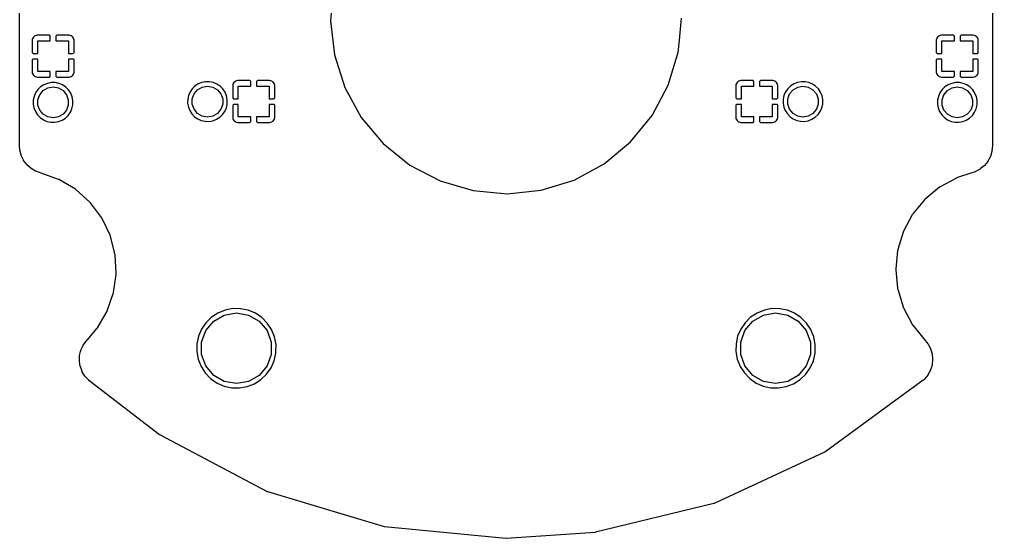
# Model space of a CAD drawing. Extents: x 104.3 to 192.7, y -152.3 to -57.8.
# Drawn here: x 104.3 to 192.7, y -152.3 to -105.1 of the extents above; entities that cross this region are included whole.
import ezdxf

# ---------------------------------------------------------------- set-up
doc = ezdxf.new("R2010")
doc.units = 0
doc.header["$MEASUREMENT"] = 0
doc.layers.add('BLACK', color=7, linetype='CONTINUOUS')

msp = doc.modelspace()

# ---------------------------------------------------------------- linework, layer by layer
at = {"layer": 'Black'}
for p, q in [((192.719, -93.5241), (192.719, -116.572)), ((104.283, -105.228), (104.283, -101.996)), ((132.814, -102.124), (132.553, -105.226)), ((104.283, -106.992), (104.283, -105.228)), ((132.553, -105.226), (132.9, -108.32)), ((164.257, -106.98), (164.451, -104.998)), ((104.283, -108.741), (104.283, -106.992)), ((105.452, -106.907), (105.432, -107.005)), ((105.432, -107.005), (105.432, -108.116)), ((105.49, -106.814), (105.452, -106.907)), ((105.546, -106.731), (105.49, -106.814)), ((105.617, -106.66), (105.546, -106.731)), ((105.7, -106.605), (105.617, -106.66)), ((105.792, -106.566), (105.7, -106.605)), ((105.89, -106.547), (105.792, -106.566)), ((107.002, -106.547), (105.89, -106.547)), ((107.086, -106.631), (107.002, -106.547)), ((107.086, -107.055), (107.086, -106.631)), ((107.679, -106.547), (107.594, -106.631)), ((107.594, -106.631), (107.594, -107.055)), ((108.79, -106.547), (107.679, -106.547)), ((108.889, -106.566), (108.79, -106.547)), ((108.981, -106.605), (108.889, -106.566)), ((109.064, -106.66), (108.981, -106.605)), ((109.135, -106.731), (109.064, -106.66)), ((109.191, -106.814), (109.135, -106.731)), ((109.229, -106.907), (109.191, -106.814)), ((109.248, -107.005), (109.229, -106.907)), ((109.248, -108.116), (109.248, -107.005)), ((164.147, -108.102), (164.257, -106.98)), ((187.63, -106.907), (187.61, -107.005)), ((187.61, -107.005), (187.61, -108.116)), ((187.668, -106.814), (187.63, -106.907)), ((187.724, -106.731), (187.668, -106.814)), ((187.795, -106.66), (187.724, -106.731)), ((187.878, -106.605), (187.795, -106.66)), ((187.97, -106.566), (187.878, -106.605)), ((188.068, -106.547), (187.97, -106.566)), ((189.18, -106.547), (188.068, -106.547)), ((189.264, -106.631), (189.18, -106.547)), ((189.264, -107.055), (189.264, -106.631)), ((189.857, -106.547), (189.772, -106.631)), ((189.772, -106.631), (189.772, -107.055)), ((190.968, -106.547), (189.857, -106.547)), ((191.067, -106.566), (190.968, -106.547)), ((191.159, -106.605), (191.067, -106.566)), ((191.242, -106.66), (191.159, -106.605)), ((191.313, -106.731), (191.242, -106.66)), ((191.369, -106.814), (191.313, -106.731)), ((191.407, -106.907), (191.369, -106.814)), ((191.426, -107.005), (191.407, -106.907)), ((191.426, -108.116), (191.426, -107.005)), ((105.94, -108.201), (105.94, -107.055)), ((105.94, -107.055), (107.086, -107.055)), ((107.594, -107.055), (108.74, -107.055)), ((108.74, -107.055), (108.74, -108.201)), ((188.118, -108.201), (188.118, -107.055)), ((188.118, -107.055), (189.264, -107.055)), ((189.772, -107.055), (190.918, -107.055)), ((190.918, -107.055), (190.918, -108.201)), ((104.283, -112.817), (104.283, -108.741)), ((105.432, -108.116), (105.517, -108.201)), ((105.517, -108.709), (105.432, -108.793)), ((105.517, -108.201), (105.94, -108.201)), ((105.94, -108.709), (105.517, -108.709)), ((105.94, -109.855), (105.94, -108.709)), ((108.74, -108.201), (109.164, -108.201)), ((108.74, -108.709), (108.74, -109.855)), ((109.164, -108.709), (108.74, -108.709)), ((109.164, -108.201), (109.248, -108.116)), ((109.248, -108.793), (109.164, -108.709)), ((132.9, -108.32), (133.841, -111.287)), ((163.249, -111.075), (163.965, -108.704)), ((163.965, -108.704), (164.147, -108.102)), ((163.965, -108.704), (163.965, -108.704)), ((187.61, -108.116), (187.695, -108.201)), ((187.695, -108.709), (187.61, -108.793)), ((187.695, -108.201), (188.118, -108.201)), ((188.118, -108.709), (187.695, -108.709)), ((188.118, -109.855), (188.118, -108.709)), ((190.918, -108.201), (191.342, -108.201)), ((190.918, -108.709), (190.918, -109.855)), ((191.342, -108.709), (190.918, -108.709)), ((191.342, -108.201), (191.426, -108.116)), ((191.426, -108.793), (191.342, -108.709)), ((105.432, -108.793), (105.432, -109.905)), ((109.248, -109.905), (109.248, -108.793)), ((187.61, -108.793), (187.61, -109.905)), ((191.426, -109.905), (191.426, -108.793)), ((105.432, -109.905), (105.452, -110.003)), ((105.452, -110.003), (105.49, -110.095)), ((105.49, -110.095), (105.546, -110.179)), ((105.546, -110.179), (105.617, -110.249)), ((105.617, -110.249), (105.7, -110.305)), ((105.7, -110.305), (105.792, -110.343)), ((105.792, -110.343), (105.89, -110.363)), ((105.89, -110.363), (107.002, -110.363)), ((107.086, -109.855), (105.94, -109.855)), ((107.002, -110.363), (107.086, -110.278)), ((107.086, -110.278), (107.086, -109.855)), ((108.74, -109.855), (107.594, -109.855)), ((107.594, -109.855), (107.594, -110.278)), ((107.594, -110.278), (107.679, -110.363)), ((107.679, -110.363), (108.79, -110.363)), ((108.79, -110.363), (108.889, -110.343)), ((108.889, -110.343), (108.981, -110.305)), ((108.981, -110.305), (109.064, -110.249)), ((109.064, -110.249), (109.135, -110.179)), ((109.135, -110.179), (109.191, -110.095)), ((109.191, -110.095), (109.229, -110.003)), ((109.229, -110.003), (109.248, -109.905)), ((187.61, -109.905), (187.63, -110.003)), ((187.63, -110.003), (187.668, -110.095)), ((187.668, -110.095), (187.724, -110.179)), ((187.724, -110.179), (187.795, -110.249)), ((187.795, -110.249), (187.878, -110.305)), ((187.878, -110.305), (187.97, -110.343)), ((187.97, -110.343), (188.068, -110.363)), ((188.068, -110.363), (189.18, -110.363)), ((189.264, -109.855), (188.118, -109.855)), ((189.18, -110.363), (189.264, -110.278)), ((189.264, -110.278), (189.264, -109.855)), ((190.918, -109.855), (189.772, -109.855)), ((189.772, -109.855), (189.772, -110.278)), ((189.772, -110.278), (189.857, -110.363)), ((189.857, -110.363), (190.968, -110.363)), ((190.968, -110.363), (191.067, -110.343)), ((191.067, -110.343), (191.159, -110.305)), ((191.159, -110.305), (191.242, -110.249)), ((191.242, -110.249), (191.313, -110.179)), ((191.313, -110.179), (191.369, -110.095)), ((191.369, -110.095), (191.407, -110.003)), ((191.407, -110.003), (191.426, -109.905)), ((106.207, -111.245), (105.955, -111.492)), ((106.502, -111.052), (106.207, -111.245)), ((106.437, -111.578), (106.86, -111.334)), ((106.83, -110.92), (106.502, -111.052)), ((107.176, -110.854), (106.83, -110.92)), ((106.86, -111.334), (107.34, -111.249)), ((107.529, -110.856), (107.176, -110.854)), ((107.34, -111.249), (107.821, -111.334)), ((107.875, -110.927), (107.529, -110.856)), ((107.821, -111.334), (108.244, -111.578)), ((108.201, -111.064), (107.875, -110.927)), ((108.493, -111.261), (108.201, -111.064)), ((108.742, -111.512), (108.493, -111.261)), ((119.984, -111.412), (119.784, -111.703)), ((120.236, -111.165), (119.984, -111.412)), ((120.531, -110.972), (120.236, -111.165)), ((120.466, -111.498), (120.889, -111.254)), ((120.859, -110.839), (120.531, -110.972)), ((121.205, -110.773), (120.859, -110.839)), ((120.889, -111.254), (121.369, -111.169)), ((121.558, -110.776), (121.205, -110.773)), ((121.369, -111.169), (121.85, -111.254)), ((121.904, -110.847), (121.558, -110.776)), ((121.85, -111.254), (122.273, -111.498)), ((122.23, -110.984), (121.904, -110.847)), ((122.522, -111.181), (122.23, -110.984)), ((122.543, -111.202), (122.522, -111.181)), ((122.771, -111.431), (122.543, -111.202)), ((123.681, -111.026), (123.661, -111.125)), ((123.661, -111.125), (123.661, -112.236)), ((123.719, -110.934), (123.681, -111.026)), ((123.775, -110.851), (123.719, -110.934)), ((123.846, -110.78), (123.775, -110.851)), ((123.929, -110.724), (123.846, -110.78)), ((124.021, -110.686), (123.929, -110.724)), ((124.119, -110.667), (124.021, -110.686)), ((125.231, -110.667), (124.119, -110.667)), ((124.169, -112.321), (124.169, -111.175)), ((124.169, -111.175), (125.315, -111.175)), ((125.315, -110.751), (125.231, -110.667)), ((125.315, -111.175), (125.315, -110.751)), ((125.908, -110.667), (125.823, -110.751)), ((125.823, -110.751), (125.823, -111.175)), ((125.823, -111.175), (126.969, -111.175)), ((127.019, -110.667), (125.908, -110.667)), ((126.969, -111.175), (126.969, -112.321)), ((127.118, -110.686), (127.019, -110.667)), ((127.21, -110.724), (127.118, -110.686)), ((127.293, -110.78), (127.21, -110.724)), ((127.364, -110.851), (127.293, -110.78)), ((127.42, -110.934), (127.364, -110.851)), ((127.458, -111.026), (127.42, -110.934)), ((127.477, -111.125), (127.458, -111.026)), ((127.477, -112.236), (127.477, -111.125)), ((133.841, -111.287), (135.341, -114.014)), ((162.333, -112.801), (163.247, -111.081)), ((163.247, -111.081), (163.249, -111.075)), ((163.249, -111.075), (163.249, -111.075)), ((163.249, -111.075), (163.249, -111.075)), ((169.401, -111.026), (169.381, -111.125)), ((169.381, -111.125), (169.381, -112.236)), ((169.439, -110.934), (169.401, -111.026)), ((169.495, -110.851), (169.439, -110.934)), ((169.566, -110.78), (169.495, -110.851)), ((169.649, -110.724), (169.566, -110.78)), ((169.741, -110.686), (169.649, -110.724)), ((169.839, -110.667), (169.741, -110.686)), ((170.951, -110.667), (169.839, -110.667)), ((169.889, -112.321), (169.889, -111.175)), ((169.889, -111.175), (171.035, -111.175)), ((171.035, -110.751), (170.951, -110.667)), ((171.035, -111.175), (171.035, -110.751)), ((171.628, -110.667), (171.543, -110.751)), ((171.543, -110.751), (171.543, -111.175)), ((171.543, -111.175), (172.689, -111.175)), ((172.739, -110.667), (171.628, -110.667)), ((172.689, -111.175), (172.689, -112.321)), ((172.838, -110.686), (172.739, -110.667)), ((172.93, -110.724), (172.838, -110.686)), ((173.013, -110.78), (172.93, -110.724)), ((173.084, -110.851), (173.013, -110.78)), ((173.14, -110.934), (173.084, -110.851)), ((173.178, -111.026), (173.14, -110.934)), ((173.197, -111.125), (173.178, -111.026)), ((173.197, -112.236), (173.197, -111.125)), ((174.104, -111.412), (173.904, -111.703)), ((174.356, -111.165), (174.104, -111.412)), ((174.651, -110.972), (174.356, -111.165)), ((174.586, -111.498), (175.009, -111.254)), ((174.979, -110.839), (174.651, -110.972)), ((175.325, -110.773), (174.979, -110.839)), ((175.009, -111.254), (175.489, -111.169)), ((175.678, -110.776), (175.325, -110.773)), ((175.489, -111.169), (175.97, -111.254)), ((176.024, -110.847), (175.678, -110.776)), ((175.97, -111.254), (176.393, -111.498)), ((176.35, -110.984), (176.024, -110.847)), ((176.642, -111.181), (176.35, -110.984)), ((176.891, -111.431), (176.642, -111.181)), ((188.385, -111.245), (188.133, -111.492)), ((188.68, -111.052), (188.385, -111.245)), ((188.615, -111.578), (189.038, -111.334)), ((189.008, -110.92), (188.68, -111.052)), ((189.354, -110.854), (189.008, -110.92)), ((189.038, -111.334), (189.518, -111.249)), ((189.707, -110.856), (189.354, -110.854)), ((189.518, -111.249), (189.999, -111.334)), ((190.053, -110.927), (189.707, -110.856)), ((189.999, -111.334), (190.422, -111.578)), ((190.379, -111.064), (190.053, -110.927)), ((190.671, -111.261), (190.379, -111.064)), ((190.92, -111.512), (190.671, -111.261)), ((105.616, -112.108), (105.543, -112.453)), ((105.755, -111.783), (105.616, -112.108)), ((105.955, -111.492), (105.755, -111.783)), ((105.956, -112.411), (106.123, -111.952)), ((106.123, -111.952), (106.437, -111.578)), ((108.244, -111.578), (108.557, -111.952)), ((108.557, -111.952), (108.724, -112.411)), ((108.937, -111.806), (108.742, -111.512)), ((109.072, -112.132), (108.937, -111.806)), ((109.14, -112.477), (109.072, -112.132)), ((119.645, -112.028), (119.572, -112.373)), ((119.784, -111.703), (119.645, -112.028)), ((119.985, -112.331), (120.152, -111.872)), ((120.152, -111.872), (120.466, -111.498)), ((122.273, -111.498), (122.586, -111.872)), ((122.586, -111.872), (122.753, -112.331)), ((122.966, -111.725), (122.771, -111.431)), ((123.101, -112.052), (122.966, -111.725)), ((123.169, -112.397), (123.101, -112.052)), ((123.661, -112.236), (123.746, -112.321)), ((127.393, -112.321), (127.477, -112.236)), ((169.381, -112.236), (169.466, -112.321)), ((173.113, -112.321), (173.197, -112.236)), ((173.765, -112.028), (173.692, -112.373)), ((173.904, -111.703), (173.765, -112.028)), ((174.105, -112.331), (174.272, -111.872)), ((174.272, -111.872), (174.586, -111.498)), ((176.393, -111.498), (176.706, -111.872)), ((176.706, -111.872), (176.873, -112.331)), ((177.086, -111.725), (176.891, -111.431)), ((177.221, -112.052), (177.086, -111.725)), ((177.289, -112.397), (177.221, -112.052)), ((187.794, -112.108), (187.721, -112.453)), ((187.933, -111.783), (187.794, -112.108)), ((188.133, -111.492), (187.933, -111.783)), ((188.134, -112.411), (188.301, -111.952)), ((188.301, -111.952), (188.615, -111.578)), ((190.422, -111.578), (190.735, -111.952)), ((190.735, -111.952), (190.902, -112.411)), ((191.115, -111.806), (190.92, -111.512)), ((191.25, -112.132), (191.115, -111.806)), ((191.318, -112.477), (191.25, -112.132)), ((104.283, -116.578), (104.283, -112.817)), ((105.543, -112.453), (105.538, -112.806)), ((105.538, -112.806), (105.602, -113.153)), ((105.602, -113.153), (105.732, -113.482)), ((105.956, -112.899), (105.956, -112.411)), ((106.123, -113.357), (105.956, -112.899)), ((108.724, -112.899), (108.557, -113.357)), ((108.724, -112.411), (108.724, -112.899)), ((109.057, -113.226), (109.135, -112.882)), ((109.135, -112.882), (109.137, -112.735)), ((109.137, -112.735), (109.14, -112.477)), ((119.572, -112.373), (119.567, -112.726)), ((119.567, -112.726), (119.631, -113.073)), ((119.631, -113.073), (119.761, -113.401)), ((119.985, -112.819), (119.985, -112.331)), ((120.152, -113.277), (119.985, -112.819)), ((122.753, -112.819), (122.586, -113.277)), ((122.753, -112.331), (122.753, -112.819)), ((122.942, -113.468), (123.086, -113.145)), ((123.086, -113.145), (123.157, -112.832)), ((123.157, -112.832), (123.164, -112.802)), ((123.157, -112.832), (123.157, -112.832)), ((123.164, -112.802), (123.169, -112.397)), ((123.746, -112.829), (123.661, -112.913)), ((123.661, -112.913), (123.661, -114.025)), ((123.746, -112.321), (124.169, -112.321)), ((124.169, -112.829), (123.746, -112.829)), ((124.169, -113.975), (124.169, -112.829)), ((126.969, -112.321), (127.393, -112.321)), ((126.969, -112.829), (126.969, -113.975)), ((127.393, -112.829), (126.969, -112.829)), ((127.477, -112.913), (127.393, -112.829)), ((127.477, -114.025), (127.477, -112.913)), ((161.786, -113.83), (162.333, -112.801)), ((162.333, -112.801), (162.333, -112.801)), ((169.466, -112.829), (169.381, -112.913)), ((169.381, -112.913), (169.381, -114.025)), ((169.466, -112.321), (169.889, -112.321)), ((169.889, -112.829), (169.466, -112.829)), ((169.889, -113.975), (169.889, -112.829)), ((172.689, -112.321), (173.113, -112.321)), ((172.689, -112.829), (172.689, -113.975)), ((173.113, -112.829), (172.689, -112.829)), ((173.197, -112.913), (173.113, -112.829)), ((173.197, -114.025), (173.197, -112.913)), ((173.692, -112.373), (173.687, -112.726)), ((173.687, -112.726), (173.751, -113.073)), ((173.751, -113.073), (173.881, -113.401)), ((174.105, -112.819), (174.105, -112.331)), ((174.272, -113.277), (174.105, -112.819)), ((176.873, -112.819), (176.706, -113.277)), ((176.873, -112.331), (176.873, -112.819)), ((177.062, -113.468), (177.206, -113.145)), ((177.206, -113.145), (177.284, -112.802)), ((177.284, -112.802), (177.289, -112.397)), ((187.721, -112.453), (187.716, -112.806)), ((187.716, -112.806), (187.78, -113.153)), ((187.78, -113.153), (187.91, -113.482)), ((188.134, -112.899), (188.134, -112.411)), ((188.301, -113.357), (188.134, -112.899)), ((190.902, -112.899), (190.735, -113.357)), ((190.902, -112.411), (190.902, -112.899)), ((191.235, -113.226), (191.313, -112.882)), ((191.313, -112.882), (191.318, -112.477)), ((105.732, -113.482), (105.923, -113.778)), ((105.923, -113.778), (106.168, -114.032)), ((106.437, -113.731), (106.123, -113.357)), ((106.168, -114.032), (106.458, -114.234)), ((106.86, -113.975), (106.437, -113.731)), ((107.34, -114.06), (106.86, -113.975)), ((107.821, -113.975), (107.34, -114.06)), ((108.244, -113.731), (107.821, -113.975)), ((108.156, -114.269), (108.454, -114.08)), ((108.557, -113.357), (108.244, -113.731)), ((108.454, -114.08), (108.71, -113.837)), ((108.71, -113.837), (108.913, -113.548)), ((108.913, -113.548), (109.057, -113.226)), ((119.761, -113.401), (119.952, -113.698)), ((119.952, -113.698), (120.197, -113.952)), ((120.466, -113.651), (120.152, -113.277)), ((120.197, -113.952), (120.487, -114.153)), ((120.889, -113.895), (120.466, -113.651)), ((121.369, -113.98), (120.889, -113.895)), ((121.85, -113.895), (121.369, -113.98)), ((122.273, -113.651), (121.85, -113.895)), ((122.185, -114.189), (122.483, -114)), ((122.586, -113.277), (122.273, -113.651)), ((122.483, -114), (122.739, -113.756)), ((122.739, -113.756), (122.942, -113.468)), ((123.661, -114.025), (123.681, -114.123)), ((125.315, -113.975), (124.169, -113.975)), ((125.315, -114.398), (125.315, -113.975)), ((126.969, -113.975), (125.823, -113.975)), ((125.823, -113.975), (125.823, -114.398)), ((127.458, -114.123), (127.477, -114.025)), ((135.341, -114.014), (137.342, -116.399)), ((159.818, -116.242), (161.786, -113.83)), ((169.381, -114.025), (169.401, -114.123)), ((171.035, -113.975), (169.889, -113.975)), ((171.035, -114.398), (171.035, -113.975)), ((172.689, -113.975), (171.543, -113.975)), ((171.543, -113.975), (171.543, -114.398)), ((173.178, -114.123), (173.197, -114.025)), ((173.881, -113.401), (174.072, -113.698)), ((174.072, -113.698), (174.317, -113.952)), ((174.586, -113.651), (174.272, -113.277)), ((174.317, -113.952), (174.607, -114.153)), ((175.009, -113.895), (174.586, -113.651)), ((175.489, -113.98), (175.009, -113.895)), ((175.97, -113.895), (175.489, -113.98)), ((176.393, -113.651), (175.97, -113.895)), ((176.305, -114.189), (176.603, -114)), ((176.706, -113.277), (176.393, -113.651)), ((176.603, -114), (176.859, -113.756)), ((176.859, -113.756), (177.062, -113.468)), ((187.91, -113.482), (188.101, -113.778)), ((188.101, -113.778), (188.346, -114.032)), ((188.615, -113.731), (188.301, -113.357)), ((188.346, -114.032), (188.636, -114.234)), ((189.038, -113.975), (188.615, -113.731)), ((189.518, -114.06), (189.038, -113.975)), ((189.999, -113.975), (189.518, -114.06)), ((190.422, -113.731), (189.999, -113.975)), ((190.334, -114.269), (190.632, -114.08)), ((190.735, -113.357), (190.422, -113.731)), ((190.632, -114.08), (190.888, -113.837)), ((190.888, -113.837), (191.091, -113.548)), ((191.091, -113.548), (191.235, -113.226)), ((106.458, -114.234), (106.781, -114.375)), ((106.781, -114.375), (107.126, -114.451)), ((107.126, -114.451), (107.479, -114.458)), ((107.479, -114.458), (107.827, -114.397)), ((107.827, -114.397), (108.156, -114.269)), ((120.487, -114.153), (120.81, -114.295)), ((120.81, -114.295), (121.155, -114.371)), ((121.155, -114.371), (121.508, -114.378)), ((121.508, -114.378), (121.856, -114.317)), ((121.856, -114.317), (122.185, -114.189)), ((123.681, -114.123), (123.719, -114.215)), ((123.719, -114.215), (123.775, -114.298)), ((123.775, -114.298), (123.846, -114.369)), ((123.846, -114.369), (123.929, -114.425)), ((123.929, -114.425), (124.021, -114.463)), ((124.021, -114.463), (124.119, -114.483)), ((124.119, -114.483), (125.231, -114.483)), ((125.231, -114.483), (125.315, -114.398)), ((125.823, -114.398), (125.908, -114.483)), ((125.908, -114.483), (127.019, -114.483)), ((127.019, -114.483), (127.118, -114.463)), ((127.118, -114.463), (127.21, -114.425)), ((127.21, -114.425), (127.293, -114.369)), ((127.293, -114.369), (127.364, -114.298)), ((127.364, -114.298), (127.42, -114.215)), ((127.42, -114.215), (127.458, -114.123)), ((169.401, -114.123), (169.439, -114.215)), ((169.439, -114.215), (169.495, -114.298)), ((169.495, -114.298), (169.566, -114.369)), ((169.566, -114.369), (169.649, -114.425)), ((169.649, -114.425), (169.741, -114.463)), ((169.741, -114.463), (169.839, -114.483)), ((169.839, -114.483), (170.951, -114.483)), ((170.951, -114.483), (171.035, -114.398)), ((171.543, -114.398), (171.628, -114.483)), ((171.628, -114.483), (172.739, -114.483)), ((172.739, -114.483), (172.838, -114.463)), ((172.838, -114.463), (172.93, -114.425)), ((172.93, -114.425), (173.013, -114.369)), ((173.013, -114.369), (173.084, -114.298)), ((173.084, -114.298), (173.14, -114.215)), ((173.14, -114.215), (173.178, -114.123)), ((174.607, -114.153), (174.93, -114.295)), ((174.93, -114.295), (175.275, -114.371)), ((175.275, -114.371), (175.628, -114.378)), ((175.628, -114.378), (175.976, -114.317)), ((175.976, -114.317), (176.305, -114.189)), ((188.636, -114.234), (188.959, -114.375)), ((188.959, -114.375), (189.304, -114.451)), ((189.304, -114.451), (189.657, -114.458)), ((189.657, -114.458), (190.005, -114.397)), ((190.005, -114.397), (190.334, -114.269)), ((104.284, -116.583), (104.283, -116.578)), ((104.283, -116.588), (104.284, -116.583)), ((104.313, -116.975), (104.283, -116.588)), ((137.342, -116.399), (139.768, -118.349)), ((157.42, -118.226), (159.818, -116.242)), ((192.719, -116.585), (192.67, -117.083)), ((192.719, -116.572), (192.718, -116.579)), ((192.718, -116.579), (192.719, -116.585)), ((104.316, -116.986), (104.313, -116.975)), ((104.317, -116.997), (104.316, -116.986)), ((104.436, -117.461), (104.317, -116.997)), ((104.441, -117.472), (104.436, -117.461)), ((104.444, -117.484), (104.441, -117.472)), ((104.648, -117.91), (104.444, -117.484)), ((192.519, -117.582), (192.297, -118)), ((192.523, -117.571), (192.519, -117.582)), ((192.529, -117.56), (192.523, -117.571)), ((192.665, -117.107), (192.529, -117.56)), ((192.667, -117.095), (192.665, -117.107)), ((192.67, -117.083), (192.667, -117.095)), ((104.656, -117.92), (104.648, -117.91)), ((104.661, -117.931), (104.656, -117.92)), ((104.944, -118.309), (104.661, -117.931)), ((104.953, -118.318), (104.944, -118.309)), ((104.961, -118.327), (104.953, -118.318)), ((105.312, -118.643), (104.961, -118.327)), ((139.768, -118.349), (142.526, -119.792)), ((154.682, -119.707), (157.42, -118.226)), ((191.968, -118.404), (191.604, -118.705)), ((191.976, -118.394), (191.968, -118.404)), ((191.985, -118.386), (191.976, -118.394)), ((192.284, -118.02), (191.985, -118.386)), ((192.29, -118.009), (192.284, -118.02)), ((192.297, -118), (192.29, -118.009)), ((105.323, -118.65), (105.312, -118.643)), ((105.332, -118.658), (105.323, -118.65)), ((105.738, -118.9), (105.332, -118.658)), ((105.749, -118.904), (105.738, -118.9)), ((105.76, -118.91), (105.749, -118.904)), ((106.259, -119.088), (105.76, -118.91)), ((107.839, -119.65), (106.259, -119.088)), ((190.752, -119.085), (189.52, -119.493)), ((191.142, -118.955), (190.752, -119.085)), ((190.752, -119.085), (190.752, -119.085)), ((190.752, -119.085), (190.752, -119.085)), ((191.152, -118.95), (191.142, -118.955)), ((191.162, -118.946), (191.152, -118.95)), ((191.583, -118.719), (191.162, -118.946)), ((191.593, -118.711), (191.583, -118.719)), ((191.604, -118.705), (191.593, -118.711)), ((107.84, -119.651), (107.839, -119.65)), ((107.881, -119.671), (107.84, -119.651)), ((107.882, -119.671), (107.881, -119.671)), ((107.883, -119.671), (107.882, -119.671)), ((107.925, -119.691), (107.883, -119.671)), ((109.361, -120.547), (107.925, -119.691)), ((142.526, -119.792), (145.512, -120.67)), ((151.708, -120.627), (154.682, -119.707)), ((189.442, -119.526), (187.97, -120.319)), ((189.443, -119.526), (189.442, -119.526)), ((189.479, -119.511), (189.443, -119.526)), ((189.481, -119.51), (189.479, -119.511)), ((189.483, -119.509), (189.481, -119.51)), ((189.52, -119.493), (189.483, -119.509)), ((109.362, -120.547), (109.361, -120.547)), ((109.398, -120.575), (109.362, -120.547)), ((109.399, -120.575), (109.398, -120.575)), ((109.4, -120.576), (109.399, -120.575)), ((109.437, -120.603), (109.4, -120.576)), ((110.679, -121.721), (109.437, -120.603)), ((145.512, -120.67), (148.612, -120.953)), ((148.612, -120.953), (151.708, -120.627)), ((187.891, -120.371), (186.601, -121.434)), ((187.892, -120.37), (187.891, -120.371)), ((187.93, -120.345), (187.892, -120.37)), ((187.931, -120.345), (187.93, -120.345)), ((187.97, -120.319), (187.931, -120.344)), ((187.931, -120.344), (187.931, -120.345)), ((110.68, -121.722), (110.679, -121.721)), ((110.71, -121.756), (110.68, -121.722)), ((110.711, -121.757), (110.71, -121.756)), ((110.712, -121.757), (110.711, -121.757)), ((110.743, -121.791), (110.712, -121.757)), ((111.744, -123.13), (110.743, -121.791)), ((186.534, -121.501), (185.475, -122.794)), ((186.567, -121.468), (186.534, -121.5)), ((186.534, -121.5), (186.534, -121.501)), ((186.568, -121.467), (186.567, -121.467)), ((186.567, -121.467), (186.567, -121.468)), ((186.601, -121.434), (186.568, -121.467)), ((185.422, -122.872), (184.634, -124.347)), ((185.448, -122.834), (185.422, -122.871)), ((185.422, -122.871), (185.422, -122.872)), ((185.449, -122.832), (185.448, -122.833)), ((185.448, -122.833), (185.448, -122.834)), ((185.475, -122.794), (185.449, -122.832)), ((111.745, -123.131), (111.744, -123.13)), ((111.768, -123.17), (111.745, -123.131)), ((111.769, -123.171), (111.768, -123.17)), ((111.793, -123.211), (111.769, -123.171)), ((111.769, -123.171), (111.769, -123.171)), ((112.516, -124.718), (111.793, -123.211)), ((184.597, -124.434), (184.111, -126.033)), ((184.598, -124.433), (184.597, -124.434)), ((184.616, -124.391), (184.598, -124.433)), ((184.634, -124.347), (184.616, -124.389)), ((184.616, -124.389), (184.616, -124.39)), ((184.616, -124.39), (184.616, -124.391)), ((112.516, -124.719), (112.516, -124.718)), ((112.531, -124.762), (112.516, -124.719)), ((112.531, -124.763), (112.531, -124.762)), ((112.532, -124.764), (112.531, -124.763)), ((112.547, -124.807), (112.532, -124.764)), ((112.964, -126.426), (112.547, -124.807)), ((112.964, -126.427), (112.964, -126.426)), ((112.97, -126.473), (112.964, -126.427)), ((184.092, -126.126), (183.926, -127.789)), ((184.102, -126.08), (184.092, -126.125)), ((184.092, -126.125), (184.092, -126.126)), ((184.111, -126.033), (184.102, -126.079)), ((184.102, -126.079), (184.102, -126.079)), ((184.102, -126.079), (184.102, -126.08)), ((112.97, -126.474), (112.97, -126.473)), ((112.97, -126.473), (112.97, -126.473)), ((112.977, -126.52), (112.97, -126.474)), ((113.071, -128.189), (112.977, -126.52)), ((113.069, -128.236), (113.071, -128.19)), ((113.071, -128.19), (113.071, -128.189)), ((183.926, -127.835), (183.925, -127.836)), ((183.925, -127.836), (183.926, -127.837)), ((183.926, -127.837), (183.925, -127.883)), ((183.925, -127.883), (183.925, -127.884)), ((183.925, -127.884), (184.085, -129.548)), ((183.926, -127.789), (183.926, -127.835)), ((112.834, -129.939), (113.067, -128.283)), ((113.067, -128.283), (113.069, -128.237)), ((113.069, -128.237), (113.069, -128.236)), ((113.069, -128.236), (113.069, -128.236)), ((112.812, -130.031), (112.823, -129.986)), ((112.823, -129.984), (112.834, -129.94)), ((112.823, -129.985), (112.823, -129.984)), ((112.823, -129.986), (112.823, -129.985)), ((112.834, -129.94), (112.834, -129.939)), ((184.085, -129.548), (184.094, -129.593)), ((184.094, -129.593), (184.094, -129.594)), ((184.094, -129.594), (184.094, -129.595)), ((184.094, -129.595), (184.102, -129.64)), ((184.102, -129.64), (184.103, -129.641)), ((184.103, -129.641), (184.583, -131.242)), ((112.262, -131.609), (112.812, -130.031)), ((111.377, -133.137), (112.222, -131.695)), ((112.222, -131.695), (112.242, -131.653)), ((112.242, -131.652), (112.262, -131.61)), ((112.242, -131.653), (112.242, -131.652)), ((112.242, -131.652), (112.242, -131.652)), ((112.262, -131.61), (112.262, -131.609)), ((122.98, -131.533), (122.325, -131.798)), ((123.673, -131.401), (122.98, -131.533)), ((124.379, -131.406), (123.673, -131.401)), ((125.071, -131.548), (124.379, -131.406)), ((125.722, -131.822), (125.071, -131.548)), ((171.98, -131.533), (171.325, -131.798)), ((172.673, -131.401), (171.98, -131.533)), ((173.379, -131.406), (172.673, -131.401)), ((174.071, -131.548), (173.379, -131.406)), ((174.722, -131.822), (174.071, -131.548)), ((184.583, -131.242), (184.6, -131.285)), ((184.6, -131.285), (184.6, -131.286)), ((184.6, -131.286), (184.601, -131.286)), ((184.601, -131.286), (184.618, -131.329)), ((184.618, -131.329), (184.618, -131.33)), ((184.618, -131.33), (185.4, -132.807)), ((121.219, -133.397), (121.936, -132.543)), ((121.734, -132.184), (121.23, -132.678)), ((122.325, -131.798), (121.734, -132.184)), ((121.936, -132.543), (122.902, -131.985)), ((122.902, -131.985), (124.001, -131.791)), ((124.001, -131.791), (125.1, -131.985)), ((125.1, -131.985), (126.066, -132.543)), ((126.307, -132.216), (125.722, -131.822)), ((126.066, -132.543), (126.783, -133.397)), ((126.804, -132.717), (126.307, -132.216)), ((170.219, -133.397), (170.936, -132.543)), ((170.734, -132.184), (170.23, -132.678)), ((171.325, -131.798), (170.734, -132.184)), ((170.936, -132.543), (171.902, -131.985)), ((171.902, -131.985), (173.001, -131.791)), ((173.001, -131.791), (174.1, -131.985)), ((174.1, -131.985), (175.066, -132.543)), ((175.307, -132.216), (174.722, -131.822)), ((175.066, -132.543), (175.783, -133.397)), ((175.804, -132.717), (175.307, -132.216)), ((110.487, -134.196), (111.327, -133.206)), ((111.327, -133.206), (111.35, -133.173)), ((111.35, -133.173), (111.352, -133.172)), ((111.352, -133.172), (111.353, -133.17)), ((111.353, -133.17), (111.376, -133.138)), ((111.376, -133.138), (111.377, -133.137)), ((120.831, -133.261), (120.553, -133.91)), ((121.23, -132.678), (120.831, -133.261)), ((120.838, -134.446), (121.219, -133.397)), ((126.783, -133.397), (127.165, -134.446)), ((127.195, -133.305), (126.804, -132.717)), ((127.464, -133.958), (127.195, -133.305)), ((169.831, -133.261), (169.553, -133.91)), ((170.23, -132.678), (169.831, -133.261)), ((169.838, -134.446), (170.219, -133.397)), ((175.783, -133.397), (176.165, -134.446)), ((176.195, -133.305), (175.804, -132.717)), ((176.464, -133.958), (176.195, -133.305)), ((185.4, -132.807), (185.425, -132.846)), ((185.425, -132.846), (185.426, -132.846)), ((185.426, -132.846), (185.426, -132.847)), ((185.426, -132.847), (185.451, -132.886)), ((185.451, -132.886), (185.452, -132.886)), ((185.452, -132.886), (186.51, -134.189)), ((110.079, -134.728), (110.366, -134.328)), ((110.366, -134.328), (110.371, -134.322)), ((110.371, -134.322), (110.376, -134.315)), ((110.376, -134.315), (110.468, -134.216)), ((110.468, -134.216), (110.47, -134.214)), ((110.47, -134.214), (110.478, -134.207)), ((110.478, -134.207), (110.484, -134.198)), ((110.484, -134.198), (110.486, -134.197)), ((110.486, -134.197), (110.487, -134.196)), ((120.553, -133.91), (120.406, -134.6)), ((127.601, -134.65), (127.464, -133.958)), ((169.553, -133.91), (169.406, -134.6)), ((176.601, -134.65), (176.464, -133.958)), ((186.51, -134.189), (186.51, -134.189)), ((186.51, -134.189), (186.51, -134.189)), ((186.51, -134.189), (186.51, -134.189)), ((186.51, -134.189), (186.51, -134.189)), ((186.51, -134.189), (186.843, -134.599)), ((109.754, -135.662), (109.842, -135.288)), ((109.842, -135.288), (109.862, -135.202)), ((109.862, -135.202), (109.867, -135.191)), ((109.867, -135.191), (109.87, -135.179)), ((109.87, -135.179), (110.066, -134.749)), ((110.066, -134.749), (110.073, -134.739)), ((110.073, -134.739), (110.079, -134.728)), ((120.406, -134.6), (120.396, -135.306)), ((120.396, -135.306), (120.524, -136.001)), ((120.838, -135.561), (120.838, -134.446)), ((127.165, -134.446), (127.165, -135.561)), ((127.592, -135.315), (127.601, -134.65)), ((169.406, -134.6), (169.396, -135.306)), ((169.396, -135.306), (169.524, -136.001)), ((169.838, -135.561), (169.838, -134.446)), ((176.165, -134.446), (176.165, -135.561)), ((176.59, -135.458), (176.601, -134.65)), ((186.843, -134.599), (186.849, -134.61)), ((186.849, -134.61), (186.857, -134.62)), ((186.857, -134.62), (187.078, -135.037)), ((187.078, -135.037), (187.082, -135.049)), ((187.082, -135.049), (187.087, -135.06)), ((187.087, -135.06), (187.223, -135.513)), ((109.733, -136.159), (109.751, -135.687)), ((109.735, -136.171), (109.733, -136.159)), ((109.735, -136.183), (109.735, -136.171)), ((109.81, -136.65), (109.735, -136.183)), ((109.751, -135.687), (109.753, -135.675)), ((109.753, -135.675), (109.754, -135.662)), ((120.524, -136.001), (120.784, -136.657)), ((121.219, -136.61), (120.838, -135.561)), ((127.165, -135.561), (126.783, -136.61)), ((127.146, -136.79), (127.434, -136.145)), ((127.434, -136.145), (127.59, -135.458)), ((127.59, -135.458), (127.592, -135.315)), ((169.524, -136.001), (169.784, -136.657)), ((170.219, -136.61), (169.838, -135.561)), ((176.165, -135.561), (175.783, -136.61)), ((176.146, -136.79), (176.434, -136.145)), ((176.434, -136.145), (176.59, -135.458)), ((187.223, -135.513), (187.224, -135.525)), ((187.224, -135.525), (187.228, -135.537)), ((187.273, -136.032), (187.226, -136.502)), ((187.228, -135.537), (187.273, -136.007)), ((187.273, -136.007), (187.272, -136.02)), ((187.272, -136.02), (187.273, -136.032)), ((109.814, -136.662), (109.81, -136.65)), ((109.816, -136.674), (109.814, -136.662)), ((109.98, -137.117), (109.816, -136.674)), ((120.784, -136.657), (121.166, -137.251)), ((121.936, -137.464), (121.219, -136.61)), ((126.783, -136.61), (126.066, -137.464)), ((126.739, -137.367), (127.146, -136.79)), ((169.784, -136.657), (170.166, -137.251)), ((170.936, -137.464), (170.219, -136.61)), ((175.783, -136.61), (175.066, -137.464)), ((175.739, -137.367), (176.146, -136.79)), ((187.074, -137.001), (186.852, -137.418)), ((187.078, -136.989), (187.074, -137.001)), ((187.084, -136.978), (187.078, -136.989)), ((187.221, -136.526), (187.084, -136.978)), ((187.222, -136.514), (187.221, -136.526)), ((187.226, -136.502), (187.222, -136.514)), ((109.986, -137.127), (109.98, -137.117)), ((109.991, -137.139), (109.986, -137.127)), ((110.238, -137.542), (109.991, -137.139)), ((110.246, -137.551), (110.238, -137.542)), ((110.253, -137.561), (110.246, -137.551)), ((110.578, -137.914), (110.253, -137.561)), ((110.587, -137.921), (110.578, -137.914)), ((110.594, -137.929), (110.587, -137.921)), ((117.019, -142.872), (110.594, -137.929)), ((121.166, -137.251), (121.657, -137.758)), ((121.657, -137.758), (122.236, -138.161)), ((122.902, -138.022), (121.936, -137.464)), ((126.066, -137.464), (125.1, -138.022)), ((125.632, -138.232), (126.228, -137.854)), ((126.228, -137.854), (126.739, -137.367)), ((170.166, -137.251), (170.657, -137.758)), ((170.657, -137.758), (171.236, -138.161)), ((171.902, -138.022), (170.936, -137.464)), ((175.066, -137.464), (174.1, -138.022)), ((174.632, -138.232), (175.228, -137.854)), ((175.228, -137.854), (175.739, -137.367)), ((186.426, -137.913), (177.468, -144.441)), ((186.432, -137.907), (186.426, -137.913)), ((186.439, -137.903), (186.432, -137.907)), ((186.515, -137.831), (186.439, -137.903)), ((186.52, -137.824), (186.515, -137.831)), ((186.526, -137.819), (186.52, -137.824)), ((186.838, -137.438), (186.526, -137.819)), ((186.844, -137.428), (186.838, -137.438)), ((186.852, -137.418), (186.844, -137.428)), ((122.236, -138.161), (122.883, -138.444)), ((122.883, -138.444), (123.573, -138.596)), ((124.001, -138.216), (122.902, -138.022)), ((123.573, -138.596), (124.279, -138.61)), ((125.1, -138.022), (124.001, -138.216)), ((124.279, -138.61), (124.974, -138.488)), ((124.974, -138.488), (125.632, -138.232)), ((171.236, -138.161), (171.883, -138.444)), ((171.883, -138.444), (172.573, -138.596)), ((173.001, -138.216), (171.902, -138.022)), ((172.573, -138.596), (173.279, -138.61)), ((174.1, -138.022), (173.001, -138.216)), ((173.279, -138.61), (173.974, -138.488)), ((173.974, -138.488), (174.632, -138.232)), ((117.029, -142.877), (117.019, -142.872)), ((117.037, -142.883), (117.029, -142.877)), ((126.826, -148.059), (117.037, -142.883)), ((177.447, -144.454), (167.409, -149.109)), ((177.457, -144.447), (177.447, -144.454)), ((177.468, -144.441), (177.457, -144.447)), ((126.838, -148.062), (126.826, -148.059)), ((126.849, -148.068), (126.838, -148.062)), ((137.449, -151.241), (126.849, -148.068)), ((167.385, -149.117), (156.627, -151.736)), ((167.397, -149.112), (167.385, -149.117)), ((167.409, -149.109), (167.397, -149.112)), ((137.461, -151.243), (137.449, -151.241)), ((137.473, -151.246), (137.461, -151.243)), ((148.497, -152.301), (137.473, -151.246)), ((156.606, -151.74), (148.517, -152.301)), ((156.616, -151.737), (156.606, -151.74)), ((156.627, -151.736), (156.616, -151.737)), ((148.507, -152.3), (148.497, -152.301)), ((148.517, -152.301), (148.507, -152.3))]:
    msp.add_line(p, q, dxfattribs=at)

doc.saveas('drawing.dxf')
